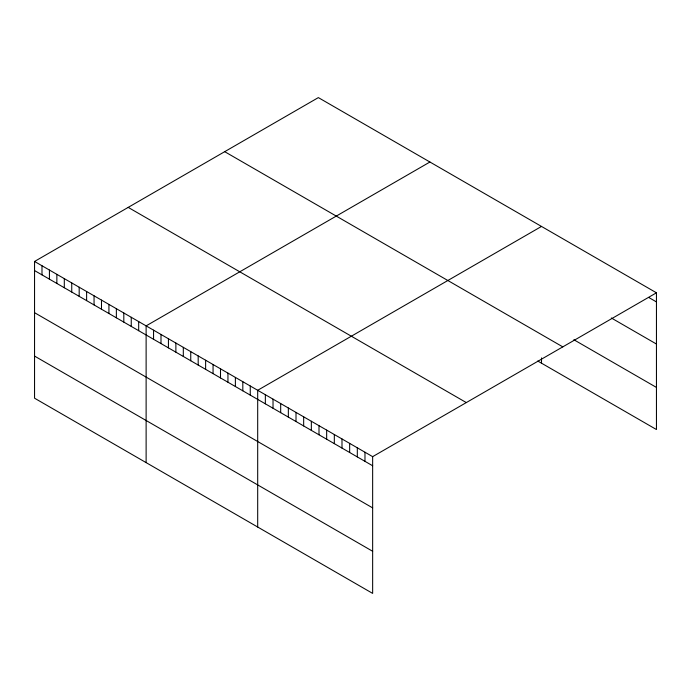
<?xml version="1.0" encoding="UTF-8"?>
<svg xmlns="http://www.w3.org/2000/svg" width="691" height="691" viewBox="0 0 691 691"><rect width="100%" height="100%" fill="white"/><g stroke="black" fill="none" stroke-linecap="round" stroke-linejoin="round"><path stroke-width="1.04" d="M34.55 261.457L372.648 456.656L372.648 593.396L34.55 398.197L34.55 261.457L318.352 97.604L656.45 292.803L656.45 429.543L537.779 361.03M429.923 162.014L146.121 325.876L146.121 462.616M541.502 226.432L257.691 390.285L257.691 527.034M372.648 456.656L656.45 292.803M648.789 297.493L656.45 301.915M611.319 317.981L656.45 344.032M573.858 339.739L656.45 387.426M224.696 151.674L562.794 346.873M128.206 207.386L466.304 402.585M34.55 270.57L372.648 465.769M34.55 312.686L372.648 507.885M34.55 356.081L372.648 551.28M541.502 357.912L541.502 363.172M364.978 452.225L364.978 461.346M357.316 447.803L357.316 456.924M349.655 443.38L349.655 452.493M341.993 438.958L341.993 448.07M334.323 434.535L334.323 443.648M326.662 430.104L326.662 439.226M319 425.682L319 434.794M311.339 421.26L311.339 430.372M303.669 416.837L303.669 425.95M296.007 412.406L296.007 421.527M288.346 407.984L288.346 417.096M280.684 403.561L280.684 412.674M273.023 399.139L273.023 408.251M265.353 394.708L265.353 403.829M250.254 385.993L250.254 395.105M242.817 381.7L242.817 390.812M235.381 377.407L235.381 386.519M227.944 373.105L227.944 382.227M220.498 368.813L220.498 377.934M213.061 364.52L213.061 373.632M205.624 360.227L205.624 369.34M198.187 355.934L198.187 365.047M190.751 351.641L190.751 360.754M183.314 347.34L183.314 356.461M175.877 343.047L175.877 352.168M168.431 338.754L168.431 347.867M160.994 334.461L160.994 343.574M153.557 330.168L153.557 339.281M138.684 321.574L138.684 330.695M131.247 317.281L131.247 326.402M123.81 312.988L123.81 322.101M116.364 308.696L116.364 317.808M108.928 304.403L108.928 313.515M101.491 300.11L101.491 309.223M94.054 295.808L94.054 304.93M86.617 291.516L86.617 300.637M79.18 287.223L79.18 296.335M71.743 282.93L71.743 292.043M64.306 278.637L64.306 287.75M56.861 274.336L56.861 283.457M49.424 270.043L49.424 279.164M41.987 265.75L41.987 274.871"/></g></svg>
